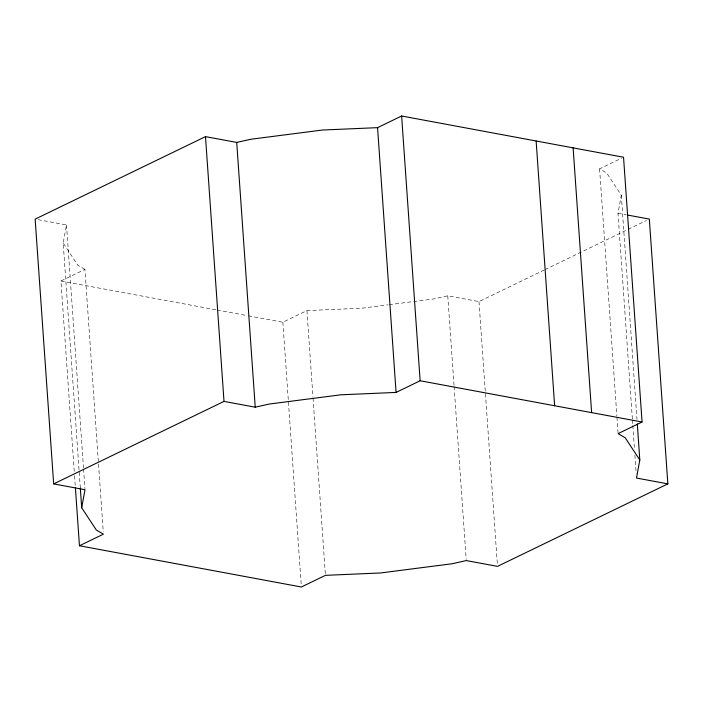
<?xml version="1.0" encoding="UTF-8"?>
<svg xmlns="http://www.w3.org/2000/svg" width="703" height="703" viewBox="0 0 703 703"><rect width="100%" height="100%" fill="white"/><g stroke="black" fill="none" stroke-linecap="round" stroke-linejoin="round"><path stroke-width="0.53" stroke-dasharray="3.52 2.64" d="M80.318 488.075L63.182 243.001L66.504 224.951L38.287 219.714M632.366 418.962L617.99 213.281L621.303 195.232L606.671 172.991L599.58 168.843L621.628 158.166M74.254 471.37L60.941 280.998L84.905 269.39L103.271 531.969M248.387 315.832L282.861 322.238L306.921 310.577L362.027 308.204L388.047 304.847M389.137 304.707L433.584 298.986L447.767 295.805L478.989 301.605L543.981 270.128M544.966 269.653L646.382 220.531M617.99 213.281L626.347 214.828M60.941 280.998L216.067 309.821M217.148 310.023L247.307 315.629M84.905 269.39L77.813 265.242L63.182 243.001M621.303 195.232L636.988 419.524M632.445 420.06L632.753 424.436M632.832 425.526L634.431 448.505M634.897 455.069L636.197 473.673M599.58 168.843L616.874 416.106M616.944 417.195L618.016 432.512M478.989 301.605L497.355 564.184M447.767 295.805L454.041 385.516M454.12 386.606L466.212 559.474M306.921 310.577L312.967 397.01M313.046 398.109L325.366 574.254M282.861 322.238L301.227 584.817M66.504 224.951L83.481 467.838M83.56 468.936L84.94 488.629M74.562 475.746L75.247 485.588"/><path stroke-width="1.05" d="M75.397 487.777L79.457 545.765L103.42 534.157L96.329 530.009L81.697 507.768L85.01 489.719L53.665 483.901L35.15 219.134L205.496 136.628L236.718 142.428L250.901 139.247L322.457 130.029L377.564 127.656L401.624 115.995L623.543 157.235L642.059 422.002L618.095 433.61L625.187 437.758L639.818 459.999L636.496 478.049L667.85 483.866L649.335 219.099L627.392 215.021M53.665 483.901L224.011 401.395L255.233 407.195L269.416 404.014L340.973 394.796L396.079 392.423L420.139 380.762L642.059 422.002M667.85 483.866L497.504 566.372L466.282 560.572L452.099 563.753L380.543 572.971L325.436 575.344L301.376 587.005L79.457 545.765M637.296 423.9L639.818 459.999M573.121 147.867L591.627 412.635M536.134 140.995L554.641 405.763M401.624 115.995L420.139 380.762M377.564 127.656L396.079 392.423M236.718 142.428L255.233 407.195M205.496 136.628L224.011 401.395M80.318 488.075L81.697 507.768"/></g></svg>
